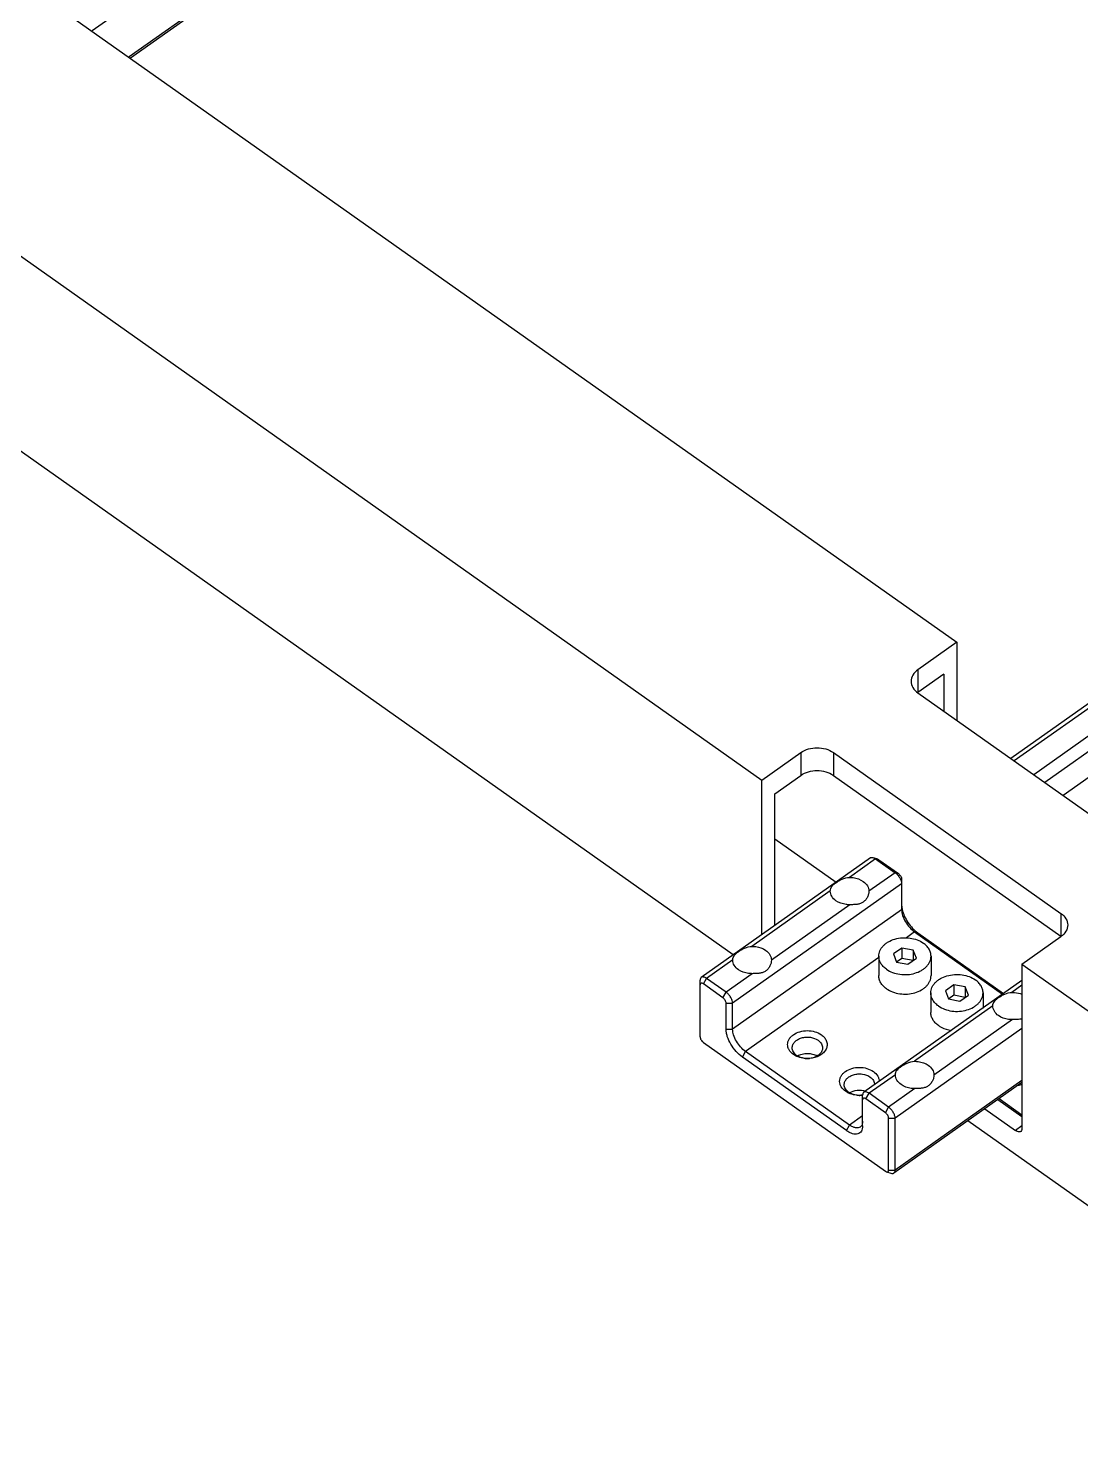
# Model space of a CAD drawing. Header units: millimetres. Extents: x 1409 to 26878, y 589 to 5187.
# Drawn here: x 8378.4 to 8492.9, y 971.7 to 1124.8 of the extents above; entities that cross this region are included whole.
import ezdxf

# ---------------------------------------------------------------- set-up
doc = ezdxf.new("R2010")
doc.units = ezdxf.units.MM
doc.layers.add('02___PRT_ALL_AXES', color=7, linetype='Continuous')

msp = doc.modelspace()

# ---------------------------------------------------------------- linework, layer by layer
at = {"color": 7, "linetype": 'Continuous'}
for p, q in [((8760.1051, 1389.4424), (8385.3532, 1124.4528)), ((8760.1051, 1383.7855), (8389.3532, 1121.6243)), ((8760.1051, 1383.5608), (8389.5121, 1121.512)), ((8870.897, 1318.0089), (8485.2499, 1045.3151)), ((8874.3028, 1315.1924), (8488.9443, 1042.7028)), ((8874.3028, 1312.3639), (8490.9443, 1041.2886)), ((8380.3887, 1127.9632), (8479.3837, 1057.9632)), ((8359.1755, 1112.9632), (8458.1705, 1042.9632)), ((8455.0471, 1023.9585), (8353.2989, 1095.9054)), ((8479.3837, 1057.9632), (8475.141, 1054.9632)), ((8479.3837, 1057.9632), (8479.3837, 1049.4632)), ((8475.141, 1054.9632), (8475.141, 1052.4883)), ((8477.9695, 1054.4883), (8475.141, 1052.4883)), ((8477.9695, 1054.4883), (8477.9695, 1050.4632)), ((8475.141, 1052.4632), (8499.8898, 1034.9632)), ((8458.1705, 1042.9632), (8462.4131, 1045.9632)), ((8462.4131, 1045.9632), (8462.4131, 1043.4883)), ((8465.9486, 1045.9632), (8490.6974, 1028.4632)), ((8465.9486, 1045.9632), (8465.9486, 1043.4883)), ((8458.1705, 1026.1671), (8458.1705, 1042.9632)), ((8459.5847, 1041.4883), (8462.4131, 1043.4883)), ((8465.9486, 1043.4883), (8490.6974, 1025.9883)), ((8459.5847, 1027.1671), (8459.5847, 1041.4883)), ((8459.5847, 1036.5784), (8466.2395, 1031.8727)), ((8469.9675, 1034.5089), (8451.5827, 1021.5089)), ((8470.5448, 1034.3995), (8467.695, 1032.3843)), ((8470.7805, 1034.359), (8470.3091, 1034.5257)), ((8470.8984, 1034.2959), (8470.5448, 1034.3995)), ((8470.5448, 1034.3995), (8472.6662, 1032.8995)), ((8472.6662, 1032.8995), (8469.8163, 1030.8843)), ((8470.7805, 1034.359), (8470.8984, 1034.2959)), ((8470.8984, 1034.2959), (8473.0197, 1032.7959)), ((8473.0197, 1032.7959), (8472.6662, 1032.8995)), ((8473.3733, 1031.6924), (8454.9885, 1018.6924)), ((8473.3733, 1032.1924), (8473.3733, 1028.8639)), ((8473.3733, 1028.8639), (8454.9885, 1015.8639)), ((8490.6974, 1028.4632), (8490.6974, 1025.9883)), ((8474.7875, 1026.4497), (8473.9004, 1025.8224)), ((8475.141, 1026.3462), (8474.7875, 1026.4497)), ((8474.7875, 1026.4497), (8484.3565, 1019.6834)), ((8475.141, 1026.3462), (8484.46, 1019.7566)), ((8486.4547, 1022.9632), (8490.6974, 1025.9632)), ((8470.8868, 1023.6915), (8456.4027, 1013.4497)), ((8473.3929, 1024.7021), (8472.4808, 1024.0571)), ((8472.4808, 1024.0571), (8472.8146, 1023.176)), ((8474.639, 1024.466), (8473.3929, 1024.7021)), ((8473.3929, 1024.7021), (8473.3929, 1023.5708)), ((8474.9729, 1023.5849), (8474.639, 1024.466)), ((8474.639, 1024.466), (8474.639, 1023.3489)), ((8455.0099, 1023.4146), (8452.1601, 1021.3995)), ((8472.8146, 1023.176), (8474.0607, 1022.9399)), ((8473.3929, 1023.5708), (8472.8305, 1023.173)), ((8474.6231, 1023.3377), (8473.3929, 1023.5708)), ((8474.0607, 1022.9399), (8474.9729, 1023.5849)), ((8486.4547, 1022.9632), (8528.8811, 992.9632)), ((8486.4547, 1022.9632), (8486.4547, 1005.0734)), ((8451.453, 1015.0355), (8451.453, 1021.1924)), ((8451.8065, 1020.7959), (8452.1601, 1021.3995)), ((8453.9278, 1019.2959), (8451.8065, 1020.7959)), ((8454.2814, 1019.8995), (8452.1601, 1021.3995)), ((8457.1312, 1021.9146), (8454.2814, 1019.8995)), ((8486.4547, 1021.1671), (8469.2604, 1009.0089)), ((8479.0498, 1020.7021), (8478.1376, 1020.0571)), ((8480.2958, 1020.466), (8479.0498, 1020.7021)), ((8479.0498, 1020.7021), (8479.0498, 1019.5708)), ((8486.4547, 1020.6495), (8485.3726, 1019.8843)), ((8453.9278, 1019.2959), (8454.2814, 1019.8995)), ((8478.1376, 1020.0571), (8478.4715, 1019.176)), ((8478.4715, 1019.176), (8479.7175, 1018.9399)), ((8479.0498, 1019.5708), (8478.4873, 1019.173)), ((8480.28, 1019.3377), (8479.0498, 1019.5708)), ((8479.7175, 1018.9399), (8480.6297, 1019.5849)), ((8480.6297, 1019.5849), (8480.2958, 1020.466)), ((8480.2958, 1020.466), (8480.2958, 1019.3489)), ((8454.2814, 1018.6924), (8454.9885, 1018.6924)), ((8454.2814, 1015.8639), (8454.2814, 1018.6924)), ((8454.9885, 1015.8639), (8454.9885, 1018.6924)), ((8454.2814, 1015.8639), (8454.9885, 1015.8639)), ((8486.4547, 1015.9424), (8472.6662, 1006.1924)), ((8451.8065, 1014.4319), (8471.6055, 1000.4319)), ((8456.0491, 1012.8462), (8456.4027, 1013.4497)), ((8467.7164, 1005.4497), (8456.4027, 1013.4497)), ((8467.3629, 1004.8462), (8456.0491, 1012.8462)), ((8472.6876, 1010.9146), (8469.8377, 1008.8995)), ((8486.4547, 1010.0608), (8472.5364, 1000.219)), ((8486.4547, 1010.2855), (8472.6662, 1000.5355)), ((8469.1306, 1005.3639), (8469.1306, 1008.6924)), ((8469.4842, 1008.2959), (8469.8377, 1008.8995)), ((8471.959, 1007.3995), (8469.8377, 1008.8995)), ((8474.8089, 1009.4146), (8471.959, 1007.3995)), ((8471.6055, 1006.7959), (8469.4842, 1008.2959)), ((8471.6055, 1006.7959), (8471.959, 1007.3995)), ((8482.4281, 1007.2135), (8485.7476, 1004.8663)), ((8483.8423, 1008.2135), (8486.4547, 1006.3663)), ((8483.9923, 1008.3196), (8486.4547, 1006.5784)), ((8467.3629, 1004.8462), (8467.7164, 1005.4497)), ((8469.1306, 1006.4497), (8467.7164, 1005.4497)), ((8471.959, 1006.1924), (8472.6662, 1006.1924)), ((8471.959, 1000.5355), (8471.959, 1006.1924)), ((8472.6662, 1000.5355), (8472.6662, 1006.1924)), ((8528.8811, 971.75), (8480.5781, 1005.9054)), ((8486.4547, 1005.3663), (8485.7476, 1004.8663)), ((8471.6055, 1000.4319), (8471.7233, 1000.3688)), ((8471.7233, 1000.3688), (8472.1948, 1000.2022)), ((8471.959, 1000.5355), (8472.6662, 1000.5355))]:
    msp.add_line(p, q, dxfattribs=at)
for centre, radius, start, end in [((8462.9347, 1015.0704), 2.3612, 244.232636, 245.330198), ((8463.1201, 1015.7146), 3.0351, 265.616154, 269.44631), ((8463.1204, 1015.7132), 3.0337, 269.441758, 273.014681), ((8463.121, 1015.6994), 3.0199, 273.017211, 274.604566), ((8485.4544, 1012.617), 2.909, 282.038763, 290.427387), ((8468.5916, 1011.0704), 2.3612, 244.232636, 245.330198), ((8468.777, 1011.7146), 3.0351, 265.616154, 269.44631), ((8468.7772, 1011.7132), 3.0337, 269.441758, 273.014681), ((8468.7778, 1011.6994), 3.0199, 273.017211, 274.604566), ((8468.7794, 1011.6808), 3.0013, 274.603346, 276.723383), ((8469.6004, 1009.8462), 0.8267, 359.09334, 359.999651)]:
    msp.add_arc(centre, radius, start, end, dxfattribs=at)
for points, knots in [([(8475.141, 1054.9632), (8474.9263, 1054.8113), (8474.5601, 1054.4502), (8474.4089, 1053.9474), (8474.4089, 1053.7132)], [0, 0, 0, 0, 0.52899274, 1, 1, 1, 1]), ([(8474.4089, 1053.7132), (8474.4089, 1053.479), (8474.5601, 1052.9762), (8474.9263, 1052.615), (8475.141, 1052.4632)], [0, 0, 0, 0, 0.47100726, 1, 1, 1, 1]), ([(8469.9675, 1034.5088), (8470.0107, 1034.5394), (8470.1307, 1034.5737), (8470.2483, 1034.5472), (8470.3091, 1034.5257)], [0, 0, 0, 0, 0.45036083, 1, 1, 1, 1]), ([(8470.3091, 1034.5257), (8470.3286, 1034.5188), (8470.4115, 1034.4854), (8470.4888, 1034.4391), (8470.5448, 1034.3995)], [0, 0, 0, 0, 0.23101587, 1, 1, 1, 1]), ([(8472.6662, 1032.8995), (8472.7655, 1032.8292), (8472.9517, 1032.656), (8473.1734, 1032.3504), (8473.3259, 1032.0243), (8473.3733, 1031.7968), (8473.3733, 1031.6924)], [0, 0, 0, 0, 0.25368394, 0.52465015, 0.78232244, 1, 1, 1, 1]), ([(8473.0197, 1032.7959), (8473.0694, 1032.7608), (8473.1625, 1032.6742), (8473.2733, 1032.5214), (8473.3496, 1032.3584), (8473.3733, 1032.2446), (8473.3733, 1032.1924)], [0, 0, 0, 0, 0.25369462, 0.5246461, 0.78231399, 1, 1, 1, 1]), ([(8473.3733, 1029.3639), (8473.3733, 1029.3259), (8473.3785, 1029.1643), (8473.4029, 1029.0035), (8473.4293, 1028.8826)], [0, 0, 0, 0, 0.23494983, 1, 1, 1, 1]), ([(8473.3733, 1028.8639), (8473.3733, 1028.655), (8473.468, 1028.2), (8473.7731, 1027.5478), (8474.2165, 1026.9367), (8474.5887, 1026.5903), (8474.7875, 1026.4497)], [0, 0, 0, 0, 0.2176657, 0.47535028, 0.74632902, 1, 1, 1, 1]), ([(8473.4293, 1028.8826), (8473.4816, 1028.6433), (8473.6539, 1028.1545), (8474.0421, 1027.4675), (8474.5396, 1026.8445), (8474.9343, 1026.4924), (8475.141, 1026.3462)], [0, 0, 0, 0, 0.23578207, 0.49464195, 0.75631193, 1, 1, 1, 1]), ([(8490.6974, 1028.4632), (8490.9122, 1028.3113), (8491.2783, 1027.9502), (8491.4295, 1027.4474), (8491.4295, 1027.2132)], [0, 0, 0, 0, 0.52899274, 1, 1, 1, 1]), ([(8491.4295, 1027.2132), (8491.4295, 1026.979), (8491.2783, 1026.4762), (8490.9122, 1026.115), (8490.6974, 1025.9632)], [0, 0, 0, 0, 0.47100726, 1, 1, 1, 1]), ([(8451.5827, 1021.5088), (8451.5396, 1021.4783), (8451.4672, 1021.3766), (8451.453, 1021.2569), (8451.453, 1021.1924)], [0, 0, 0, 0, 0.45025626, 1, 1, 1, 1]), ([(8451.8065, 1020.7959), (8451.7652, 1020.8251), (8451.6872, 1020.8695), (8451.5759, 1020.882), (8451.5102, 1020.8492), (8451.4761, 1020.8084), (8451.4566, 1020.7542), (8451.453, 1020.7138), (8451.453, 1020.6924)], [0, 0, 0, 0, 0.31203564, 0.54795505, 0.64947631, 0.75251646, 0.86747094, 1, 1, 1, 1]), ([(8452.1601, 1021.3995), (8452.1073, 1021.4368), (8452.0038, 1021.4992), (8451.8456, 1021.5555), (8451.7006, 1021.5643), (8451.6158, 1021.5322), (8451.5827, 1021.5088)], [0, 0, 0, 0, 0.31219388, 0.57988092, 0.8042021, 1, 1, 1, 1]), ([(8454.2814, 1018.6924), (8454.2814, 1018.7446), (8454.2577, 1018.8584), (8454.1814, 1019.0214), (8454.0706, 1019.1742), (8453.9775, 1019.2608), (8453.9278, 1019.2959)], [0, 0, 0, 0, 0.21768601, 0.4753539, 0.74630538, 1, 1, 1, 1]), ([(8454.9885, 1018.6924), (8454.9885, 1018.7968), (8454.9411, 1019.0243), (8454.7886, 1019.3504), (8454.5669, 1019.656), (8454.3808, 1019.8292), (8454.2814, 1019.8995)], [0, 0, 0, 0, 0.21767756, 0.47534985, 0.74631606, 1, 1, 1, 1]), ([(8451.453, 1015.0355), (8451.453, 1014.9833), (8451.4766, 1014.8695), (8451.5529, 1014.7065), (8451.6637, 1014.5537), (8451.7568, 1014.4671), (8451.8065, 1014.4319)], [0, 0, 0, 0, 0.21768601, 0.4753539, 0.74630538, 1, 1, 1, 1]), ([(8456.0491, 1012.8462), (8455.8007, 1013.0218), (8455.3353, 1013.455), (8454.7815, 1014.218), (8454.451, 1014.9241), (8454.3083, 1015.4784), (8454.2814, 1015.7404), (8454.2814, 1015.8639)], [0, 0, 0, 0, 0.25350289, 0.5243167, 0.78184326, 0.89712451, 1, 1, 1, 1]), ([(8456.4027, 1013.4497), (8456.2039, 1013.5903), (8455.8317, 1013.9367), (8455.3883, 1014.5478), (8455.0833, 1015.2), (8454.9885, 1015.655), (8454.9885, 1015.8639)], [0, 0, 0, 0, 0.25367098, 0.52464972, 0.7823343, 1, 1, 1, 1]), ([(8461.5999, 1013.1247), (8461.4152, 1013.2553), (8461.1726, 1013.4982), (8460.9993, 1013.8957), (8460.956, 1014.1997), (8460.9992, 1014.5037), (8461.1259, 1014.7938), (8461.3293, 1015.0585), (8461.7009, 1015.3741), (8462.3068, 1015.6479), (8463.1203, 1015.7573), (8463.9335, 1015.6481), (8464.4305, 1015.4232), (8464.6405, 1015.2747)], [0, 0, 0, 0, 0.11729768, 0.17093817, 0.22270098, 0.27446315, 0.32810513, 0.38505731, 0.44606444, 0.57941208, 0.72303135, 0.86665027, 1, 1, 1, 1]), ([(8461.4702, 1013.8462), (8461.4702, 1013.9615), (8461.5231, 1014.2033), (8461.7428, 1014.5188), (8462.0757, 1014.7708), (8462.4924, 1014.943), (8462.9601, 1015.0238), (8463.5827, 1015.0032), (8464.0411, 1014.845), (8464.2869, 1014.6712)], [0, 0, 0, 0, 0.10042101, 0.2084788, 0.32816276, 0.459062, 0.597485, 0.73791468, 1, 1, 1, 1]), ([(8464.6405, 1015.2747), (8464.7754, 1015.1793), (8465.0124, 1014.9633), (8465.2408, 1014.5558), (8465.2964, 1014.1105), (8465.1693, 1013.6752), (8464.8797, 1013.2918), (8464.301, 1012.8697), (8463.7439, 1012.7198), (8463.3634, 1012.6892)], [0, 0, 0, 0, 0.12602726, 0.24068374, 0.34906452, 0.45908625, 0.57788816, 0.70887759, 1, 1, 1, 1]), ([(8464.2869, 1014.6712), (8464.4287, 1014.5709), (8464.6149, 1014.3845), (8464.7479, 1014.0796), (8464.7702, 1013.9228), (8464.7702, 1013.8462)], [0, 0, 0, 0, 0.52671397, 0.76756527, 1, 1, 1, 1]), ([(8461.9535, 1013.0212), (8461.8117, 1013.1214), (8461.6256, 1013.3078), (8461.4925, 1013.6127), (8461.4702, 1013.7696), (8461.4702, 1013.8462)], [0, 0, 0, 0, 0.52671397, 0.76756527, 1, 1, 1, 1]), ([(8461.9083, 1012.944), (8461.8808, 1012.9572), (8461.7745, 1013.0112), (8461.6724, 1013.0735), (8461.5999, 1013.1247)], [0, 0, 0, 0, 0.25560317, 1, 1, 1, 1]), ([(8464.7702, 1013.8462), (8464.7702, 1013.7308), (8464.7174, 1013.489), (8464.4976, 1013.1735), (8464.1647, 1012.9216), (8463.7481, 1012.7493), (8463.2803, 1012.6685), (8462.6577, 1012.6891), (8462.1993, 1012.8474), (8461.9535, 1013.0212)], [0, 0, 0, 0, 0.10042101, 0.2084788, 0.32816276, 0.459062, 0.597485, 0.73791468, 1, 1, 1, 1]), ([(8462.8881, 1012.6883), (8462.8052, 1012.6947), (8462.4837, 1012.7328), (8462.1677, 1012.8244), (8461.9492, 1012.9247)], [0, 0, 0, 0, 0.25703922, 1, 1, 1, 1]), ([(8467.2568, 1009.1247), (8467.0721, 1009.2553), (8466.8295, 1009.4982), (8466.6561, 1009.8957), (8466.6128, 1010.1997), (8466.6561, 1010.5037), (8466.7828, 1010.7938), (8466.9861, 1011.0585), (8467.3578, 1011.3741), (8467.9636, 1011.6479), (8468.7771, 1011.7573), (8469.5903, 1011.6481), (8470.0874, 1011.4232), (8470.2973, 1011.2747)], [0, 0, 0, 0, 0.11729768, 0.17093817, 0.22270098, 0.27446315, 0.32810513, 0.38505731, 0.44606444, 0.57941208, 0.72303135, 0.86665027, 1, 1, 1, 1]), ([(8467.1271, 1009.8462), (8467.1271, 1009.9615), (8467.1799, 1010.2033), (8467.3997, 1010.5188), (8467.7326, 1010.7708), (8468.1492, 1010.943), (8468.617, 1011.0238), (8469.2396, 1011.0032), (8469.698, 1010.845), (8469.9438, 1010.6712)], [0, 0, 0, 0, 0.10042101, 0.2084788, 0.32816276, 0.459062, 0.597485, 0.73791468, 1, 1, 1, 1]), ([(8469.9438, 1010.6712), (8470.0855, 1010.5709), (8470.2717, 1010.3845), (8470.4048, 1010.0796), (8470.4271, 1009.9228), (8470.4271, 1009.8462)], [0, 0, 0, 0, 0.52671397, 0.76756527, 1, 1, 1, 1]), ([(8470.2973, 1011.2747), (8470.4845, 1011.1423), (8470.7302, 1010.8952), (8470.9021, 1010.4908), (8470.9286, 1010.2832), (8470.9269, 1010.182)], [0, 0, 0, 0, 0.52676011, 0.76748834, 1, 1, 1, 1]), ([(8467.6103, 1009.0212), (8467.4686, 1009.1214), (8467.2824, 1009.3078), (8467.1494, 1009.6127), (8467.1271, 1009.7696), (8467.1271, 1009.8462)], [0, 0, 0, 0, 0.52671397, 0.76756527, 1, 1, 1, 1]), ([(8467.5651, 1008.944), (8467.5377, 1008.9572), (8467.4313, 1009.0112), (8467.3292, 1009.0735), (8467.2568, 1009.1247)], [0, 0, 0, 0, 0.25560317, 1, 1, 1, 1]), ([(8468.545, 1008.6883), (8468.462, 1008.6947), (8468.1406, 1008.7328), (8467.8246, 1008.8244), (8467.606, 1008.9247)], [0, 0, 0, 0, 0.25703922, 1, 1, 1, 1]), ([(8469.1294, 1008.7064), (8468.9941, 1008.6854), (8468.472, 1008.6519), (8467.9261, 1008.7979), (8467.6103, 1009.0212)], [0, 0, 0, 0, 0.26148591, 1, 1, 1, 1]), ([(8469.2604, 1009.0088), (8469.2172, 1008.9783), (8469.1449, 1008.8766), (8469.1306, 1008.7569), (8469.1306, 1008.6924)], [0, 0, 0, 0, 0.45025626, 1, 1, 1, 1]), ([(8469.4842, 1008.2959), (8469.4429, 1008.3251), (8469.3648, 1008.3695), (8469.2536, 1008.382), (8469.1878, 1008.3492), (8469.1538, 1008.3084), (8469.1342, 1008.2542), (8469.1306, 1008.2138), (8469.1306, 1008.1924)], [0, 0, 0, 0, 0.31203564, 0.54795505, 0.64947631, 0.75251646, 0.86747094, 1, 1, 1, 1]), ([(8469.8377, 1008.8995), (8469.7849, 1008.9368), (8469.6815, 1008.9992), (8469.5232, 1009.0555), (8469.3783, 1009.0643), (8469.2935, 1009.0322), (8469.2604, 1009.0088)], [0, 0, 0, 0, 0.31219388, 0.57988092, 0.8042021, 1, 1, 1, 1]), ([(8472.6662, 1006.1924), (8472.6662, 1006.2968), (8472.6188, 1006.5243), (8472.4663, 1006.8504), (8472.2445, 1007.156), (8472.0584, 1007.3292), (8471.959, 1007.3995)], [0, 0, 0, 0, 0.21767756, 0.47534985, 0.74631606, 1, 1, 1, 1]), ([(8469.1306, 1005.3639), (8469.1306, 1005.2564), (8469.1127, 1005.0547), (8469.0147, 1004.7835), (8468.8445, 1004.5797), (8468.6097, 1004.4621), (8468.3303, 1004.4365), (8468.0206, 1004.4959), (8467.6893, 1004.6343), (8467.4727, 1004.7685), (8467.3629, 1004.8462)], [0, 0, 0, 0, 0.13220216, 0.24661727, 0.3493212, 0.45049606, 0.56096346, 0.68804129, 0.83457736, 1, 1, 1, 1]), ([(8468.8711, 1005.2309), (8468.8049, 1005.1841), (8468.6352, 1005.1201), (8468.3454, 1005.1377), (8468.0289, 1005.2502), (8467.822, 1005.3751), (8467.7164, 1005.4497)], [0, 0, 0, 0, 0.19578982, 0.42013644, 0.68776921, 1, 1, 1, 1]), ([(8469.0278, 1005.4073), (8469.0178, 1005.3895), (8468.9756, 1005.3226), (8468.9189, 1005.2648), (8468.8711, 1005.2309)], [0, 0, 0, 0, 0.25896368, 1, 1, 1, 1]), ([(8469.1306, 1005.8639), (8469.1306, 1005.8203), (8469.1235, 1005.6639), (8469.0835, 1005.506), (8469.0278, 1005.4073)], [0, 0, 0, 0, 0.2780154, 1, 1, 1, 1]), ([(8471.959, 1006.1924), (8471.959, 1006.2446), (8471.9354, 1006.3584), (8471.8591, 1006.5214), (8471.7483, 1006.6742), (8471.6552, 1006.7608), (8471.6055, 1006.7959)], [0, 0, 0, 0, 0.21768601, 0.4753539, 0.74630538, 1, 1, 1, 1]), ([(8486.325, 1004.7569), (8486.2919, 1004.7335), (8486.0926, 1004.6606), (8485.8808, 1004.7721), (8485.7476, 1004.8663)], [0, 0, 0, 0, 0.19895822, 1, 1, 1, 1]), ([(8486.4547, 1005.0734), (8486.4547, 1005.0392), (8486.4476, 1004.9243), (8486.392, 1004.8043), (8486.325, 1004.7569)], [0, 0, 0, 0, 0.29375938, 1, 1, 1, 1]), ([(8471.7233, 1000.3688), (8471.7538, 1000.3581), (8471.8126, 1000.3449), (8471.8995, 1000.3697), (8471.9519, 1000.4434), (8471.959, 1000.5032), (8471.959, 1000.5355)], [0, 0, 0, 0, 0.27482456, 0.49998761, 0.72515548, 1, 1, 1, 1]), ([(8472.1948, 1000.2022), (8472.2556, 1000.1807), (8472.3732, 1000.1542), (8472.4932, 1000.1885), (8472.5364, 1000.219)], [0, 0, 0, 0, 0.54963917, 1, 1, 1, 1]), ([(8472.5364, 1000.219), (8472.5795, 1000.2495), (8472.6519, 1000.3513), (8472.6662, 1000.471), (8472.6662, 1000.5355)], [0, 0, 0, 0, 0.45025626, 1, 1, 1, 1])]:
    msp.add_open_spline(points, degree=3, knots=knots, dxfattribs=at)
for points in [[(8462.4131, 1045.9632), (8462.9144, 1046.3177), (8464.1809, 1046.644), (8465.4473, 1046.3177), (8465.9486, 1045.9632)], [(8462.4131, 1043.4883), (8462.9144, 1043.8428), (8464.1809, 1044.1692), (8465.4473, 1043.8428), (8465.9486, 1043.4883)]]:
    msp.add_open_spline(points, degree=3, dxfattribs=at)
at = {"layer": '02___PRT_ALL_AXES', "color": 7, "linetype": 'Continuous'}
for p, q in [((8866.5461, 1314.4146), (8485.6159, 1045.0563)), ((8868.6674, 1312.9146), (8487.7372, 1043.5563)), ((8465.6165, 1030.9146), (8457.0884, 1024.8843)), ((8465.6164, 1030.8995), (8465.6165, 1030.9146)), ((8469.8164, 1030.8995), (8469.8163, 1030.8843)), ((8467.7378, 1029.4146), (8459.2097, 1023.3843)), ((8470.8868, 1023.821), (8470.8868, 1021.6997)), ((8476.5668, 1023.821), (8476.5668, 1021.6997)), ((8455.0098, 1023.3995), (8455.0099, 1023.4146)), ((8459.2098, 1023.3995), (8459.2097, 1023.3843)), ((8476.5437, 1019.821), (8476.5437, 1017.6997)), ((8482.2237, 1019.821), (8482.2237, 1018.1753)), ((8483.2942, 1018.4146), (8474.766, 1012.3843)), ((8483.2941, 1018.3995), (8483.2942, 1018.4146)), ((8485.4155, 1016.9146), (8476.8874, 1010.8843)), ((8472.6875, 1010.8995), (8472.6876, 1010.9146)), ((8476.8874, 1010.8995), (8476.8874, 1010.8843))]:
    msp.add_line(p, q, dxfattribs=at)
for points, knots in [([(8465.6165, 1030.9146), (8465.6178, 1031.0037), (8465.6438, 1031.179), (8465.7761, 1031.4158), (8465.98, 1031.6212), (8466.2413, 1031.8207), (8466.5518, 1032.0209), (8467.0202, 1032.2669), (8467.4237, 1032.3824), (8467.695, 1032.3843)], [0, 0, 0, 0, 0.09822189, 0.19119327, 0.29410756, 0.41535773, 0.55351625, 0.7007578, 1, 1, 1, 1]), ([(8467.695, 1032.3843), (8467.8337, 1032.3853), (8468.3593, 1032.3528), (8468.8843, 1032.1737), (8469.2013, 1031.9495)], [0, 0, 0, 0, 0.26320545, 1, 1, 1, 1]), ([(8469.2013, 1031.9495), (8469.3817, 1031.8219), (8469.6187, 1031.5846), (8469.788, 1031.1966), (8469.8164, 1030.997), (8469.8164, 1030.8995)], [0, 0, 0, 0, 0.52669137, 0.76755262, 1, 1, 1, 1]), ([(8466.2315, 1029.8495), (8466.0511, 1029.977), (8465.8141, 1030.2143), (8465.6448, 1030.6024), (8465.6164, 1030.802), (8465.6164, 1030.8995)], [0, 0, 0, 0, 0.52669137, 0.76755262, 1, 1, 1, 1]), ([(8467.7378, 1029.4146), (8467.5991, 1029.4136), (8467.0736, 1029.4462), (8466.5486, 1029.6253), (8466.2315, 1029.8495)], [0, 0, 0, 0, 0.26320545, 1, 1, 1, 1]), ([(8469.8163, 1030.8843), (8469.8148, 1030.7797), (8469.7807, 1030.5607), (8469.6618, 1030.2424), (8469.4725, 1029.9422), (8469.2114, 1029.694), (8468.8867, 1029.5291), (8468.5238, 1029.4465), (8468.1376, 1029.4172), (8467.8732, 1029.4156), (8467.7378, 1029.4146)], [0, 0, 0, 0, 0.10875432, 0.2280387, 0.35132008, 0.47465652, 0.59795366, 0.72505203, 0.85924076, 1, 1, 1, 1]), ([(8470.8868, 1023.821), (8470.8868, 1023.9198), (8470.9079, 1024.12), (8471.0015, 1024.4115), (8471.1545, 1024.6893), (8471.363, 1024.9472), (8471.6221, 1025.1801), (8472.0356, 1025.4565), (8472.6466, 1025.7091), (8473.4504, 1025.8482), (8474.2771, 1025.8201), (8475.0587, 1025.627), (8475.5293, 1025.3865), (8475.735, 1025.241)], [0, 0, 0, 0, 0.04979537, 0.10063459, 0.15341404, 0.20878011, 0.2670873, 0.32840498, 0.45890362, 0.59690306, 0.73690125, 0.87295099, 1, 1, 1, 1]), ([(8476.5668, 1023.821), (8476.5668, 1023.9529), (8476.5286, 1024.2227), (8476.3611, 1024.6057), (8476.0926, 1024.9553), (8475.8619, 1025.1513), (8475.735, 1025.241)], [0, 0, 0, 0, 0.23173968, 0.47189692, 0.72686199, 1, 1, 1, 1]), ([(8455.0099, 1023.4146), (8455.0112, 1023.5037), (8455.0372, 1023.679), (8455.1695, 1023.9158), (8455.3734, 1024.1212), (8455.6347, 1024.3207), (8455.9452, 1024.5209), (8456.4136, 1024.7669), (8456.8171, 1024.8824), (8457.0884, 1024.8843)], [0, 0, 0, 0, 0.09822189, 0.19119327, 0.29410756, 0.41535773, 0.55351625, 0.7007578, 1, 1, 1, 1]), ([(8457.0884, 1024.8843), (8457.2271, 1024.8853), (8457.7527, 1024.8528), (8458.2777, 1024.6737), (8458.5947, 1024.4495)], [0, 0, 0, 0, 0.26320545, 1, 1, 1, 1]), ([(8458.5947, 1024.4495), (8458.7751, 1024.3219), (8459.0121, 1024.0846), (8459.1814, 1023.6966), (8459.2098, 1023.497), (8459.2098, 1023.3995)], [0, 0, 0, 0, 0.52669137, 0.76755262, 1, 1, 1, 1]), ([(8471.7186, 1022.401), (8471.5917, 1022.4908), (8471.361, 1022.6868), (8471.0925, 1023.0364), (8470.9251, 1023.4193), (8470.8868, 1023.6892), (8470.8868, 1023.821)], [0, 0, 0, 0, 0.27313801, 0.52810308, 0.76826032, 1, 1, 1, 1]), ([(8471.7186, 1022.401), (8471.9244, 1022.2556), (8472.3949, 1022.015), (8473.1766, 1021.822), (8474.0032, 1021.7938), (8474.8071, 1021.933), (8475.418, 1022.1856), (8475.8316, 1022.462), (8476.0907, 1022.6949), (8476.2991, 1022.9528), (8476.4521, 1023.2306), (8476.5457, 1023.5221), (8476.5668, 1023.7223), (8476.5668, 1023.821)], [0, 0, 0, 0, 0.12704901, 0.26309875, 0.40309694, 0.54109638, 0.67159502, 0.7329127, 0.79121989, 0.84658596, 0.89936541, 0.95020463, 1, 1, 1, 1]), ([(8455.6249, 1022.3495), (8455.4445, 1022.477), (8455.2075, 1022.7143), (8455.0382, 1023.1024), (8455.0098, 1023.302), (8455.0098, 1023.3995)], [0, 0, 0, 0, 0.52669137, 0.76755262, 1, 1, 1, 1]), ([(8457.1312, 1021.9146), (8456.9925, 1021.9136), (8456.467, 1021.9462), (8455.942, 1022.1253), (8455.6249, 1022.3495)], [0, 0, 0, 0, 0.26320545, 1, 1, 1, 1]), ([(8459.2097, 1023.3843), (8459.2082, 1023.2797), (8459.1741, 1023.0607), (8459.0552, 1022.7424), (8458.8659, 1022.4422), (8458.6048, 1022.194), (8458.2801, 1022.0291), (8457.9172, 1021.9465), (8457.531, 1021.9172), (8457.2666, 1021.9156), (8457.1312, 1021.9146)], [0, 0, 0, 0, 0.10875432, 0.2280387, 0.35132008, 0.47465652, 0.59795366, 0.72505203, 0.85924076, 1, 1, 1, 1]), ([(8471.7186, 1020.2797), (8471.5917, 1020.3694), (8471.361, 1020.5654), (8471.0925, 1020.9151), (8470.9251, 1021.298), (8470.8868, 1021.5679), (8470.8868, 1021.6997)], [0, 0, 0, 0, 0.27313801, 0.52810308, 0.76826032, 1, 1, 1, 1]), ([(8471.7186, 1020.2797), (8471.9244, 1020.1342), (8472.3949, 1019.8937), (8473.1766, 1019.7007), (8474.0032, 1019.6725), (8474.8071, 1019.8117), (8475.418, 1020.0643), (8475.8316, 1020.3407), (8476.0907, 1020.5736), (8476.2991, 1020.8315), (8476.4521, 1021.1093), (8476.5457, 1021.4008), (8476.5668, 1021.601), (8476.5668, 1021.6997)], [0, 0, 0, 0, 0.12704901, 0.26309875, 0.40309694, 0.54109638, 0.67159502, 0.7329127, 0.79121989, 0.84658596, 0.89936541, 0.95020463, 1, 1, 1, 1]), ([(8476.5437, 1019.821), (8476.5437, 1019.9198), (8476.5648, 1020.12), (8476.6584, 1020.4115), (8476.8114, 1020.6893), (8477.0198, 1020.9472), (8477.2789, 1021.1801), (8477.6925, 1021.4565), (8478.3034, 1021.7091), (8479.1073, 1021.8482), (8479.9339, 1021.8201), (8480.7156, 1021.627), (8481.1861, 1021.3865), (8481.3919, 1021.241)], [0, 0, 0, 0, 0.04979537, 0.10063459, 0.15341404, 0.20878011, 0.2670873, 0.32840498, 0.45890362, 0.59690306, 0.73690125, 0.87295099, 1, 1, 1, 1]), ([(8482.2237, 1019.821), (8482.2237, 1019.9529), (8482.1854, 1020.2227), (8482.0179, 1020.6057), (8481.7495, 1020.9553), (8481.5187, 1021.1513), (8481.3919, 1021.241)], [0, 0, 0, 0, 0.23173968, 0.47189692, 0.72686199, 1, 1, 1, 1]), ([(8477.3755, 1018.401), (8477.2486, 1018.4908), (8477.0179, 1018.6868), (8476.7494, 1019.0364), (8476.5819, 1019.4193), (8476.5437, 1019.6892), (8476.5437, 1019.821)], [0, 0, 0, 0, 0.27313801, 0.52810308, 0.76826032, 1, 1, 1, 1]), ([(8477.3755, 1018.401), (8477.5812, 1018.2556), (8478.0518, 1018.015), (8478.8334, 1017.822), (8479.6601, 1017.7938), (8480.4639, 1017.933), (8481.0749, 1018.1856), (8481.4884, 1018.462), (8481.7475, 1018.6949), (8481.956, 1018.9528), (8482.109, 1019.2306), (8482.2026, 1019.5221), (8482.2237, 1019.7223), (8482.2237, 1019.821)], [0, 0, 0, 0, 0.12704901, 0.26309875, 0.40309694, 0.54109638, 0.67159502, 0.7329127, 0.79121989, 0.84658596, 0.89936541, 0.95020463, 1, 1, 1, 1]), ([(8483.2942, 1018.4146), (8483.2955, 1018.5037), (8483.3215, 1018.679), (8483.4538, 1018.9158), (8483.6576, 1019.1212), (8483.919, 1019.3207), (8484.2295, 1019.5209), (8484.6979, 1019.7669), (8485.1014, 1019.8824), (8485.3726, 1019.8843)], [0, 0, 0, 0, 0.09822189, 0.19119327, 0.29410756, 0.41535773, 0.55351625, 0.7007578, 1, 1, 1, 1]), ([(8485.3726, 1019.8843), (8485.4673, 1019.885), (8485.8369, 1019.87), (8486.2049, 1019.785), (8486.4589, 1019.6793)], [0, 0, 0, 0, 0.25599318, 1, 1, 1, 1]), ([(8477.3755, 1016.2797), (8477.2486, 1016.3694), (8477.0179, 1016.5654), (8476.7494, 1016.9151), (8476.5819, 1017.298), (8476.5437, 1017.5679), (8476.5437, 1017.6997)], [0, 0, 0, 0, 0.27313801, 0.52810308, 0.76826032, 1, 1, 1, 1]), ([(8483.9092, 1017.3495), (8483.7288, 1017.477), (8483.4918, 1017.7143), (8483.3224, 1018.1024), (8483.2941, 1018.302), (8483.2941, 1018.3995)], [0, 0, 0, 0, 0.52669137, 0.76755262, 1, 1, 1, 1]), ([(8477.3755, 1016.2797), (8477.4732, 1016.2106), (8477.9049, 1015.9478), (8478.3995, 1015.796), (8478.7797, 1015.7375)], [0, 0, 0, 0, 0.2373321, 1, 1, 1, 1]), ([(8485.4155, 1016.9146), (8485.2768, 1016.9136), (8484.7512, 1016.9462), (8484.2262, 1017.1253), (8483.9092, 1017.3495)], [0, 0, 0, 0, 0.26320545, 1, 1, 1, 1]), ([(8486.4559, 1017.01), (8486.294, 1016.9639), (8485.9449, 1016.9176), (8485.5961, 1016.9159), (8485.4155, 1016.9146)], [0, 0, 0, 0, 0.48248706, 1, 1, 1, 1]), ([(8462.0517, 1012.9674), (8462.206, 1013.0602), (8462.5564, 1013.2), (8463.1201, 1013.2684), (8463.6839, 1013.2), (8464.0343, 1013.0602), (8464.1887, 1012.9674)], [0, 0, 0, 0, 0.24246297, 0.49997096, 0.75748081, 1, 1, 1, 1]), ([(8472.6876, 1010.9146), (8472.6889, 1011.0037), (8472.7149, 1011.179), (8472.8472, 1011.4158), (8473.051, 1011.6212), (8473.3124, 1011.8207), (8473.6229, 1012.0209), (8474.0913, 1012.2669), (8474.4948, 1012.3824), (8474.766, 1012.3843)], [0, 0, 0, 0, 0.09822189, 0.19119327, 0.29410756, 0.41535773, 0.55351625, 0.7007578, 1, 1, 1, 1]), ([(8474.766, 1012.3843), (8474.9048, 1012.3853), (8475.4303, 1012.3528), (8475.9553, 1012.1737), (8476.2724, 1011.9495)], [0, 0, 0, 0, 0.26320545, 1, 1, 1, 1]), ([(8476.2724, 1011.9495), (8476.4528, 1011.8219), (8476.6897, 1011.5846), (8476.8591, 1011.1966), (8476.8875, 1010.997), (8476.8875, 1010.8995)], [0, 0, 0, 0, 0.52669137, 0.76755262, 1, 1, 1, 1]), ([(8473.3026, 1009.8495), (8473.1222, 1009.977), (8472.8852, 1010.2143), (8472.7158, 1010.6024), (8472.6875, 1010.802), (8472.6875, 1010.8995)], [0, 0, 0, 0, 0.52669137, 0.76755262, 1, 1, 1, 1]), ([(8476.8874, 1010.8843), (8476.8859, 1010.7797), (8476.8517, 1010.5607), (8476.7329, 1010.2424), (8476.5436, 1009.9422), (8476.2824, 1009.694), (8475.9578, 1009.5291), (8475.5948, 1009.4465), (8475.2087, 1009.4172), (8474.9443, 1009.4156), (8474.8089, 1009.4146)], [0, 0, 0, 0, 0.10875432, 0.2280387, 0.35132008, 0.47465652, 0.59795366, 0.72505203, 0.85924076, 1, 1, 1, 1]), ([(8467.7086, 1008.9674), (8467.9585, 1009.1176), (8468.5491, 1009.2922), (8469.158, 1009.2355), (8469.4474, 1009.1445)], [0, 0, 0, 0, 0.49015076, 1, 1, 1, 1]), ([(8474.8089, 1009.4146), (8474.6702, 1009.4136), (8474.1446, 1009.4462), (8473.6196, 1009.6253), (8473.3026, 1009.8495)], [0, 0, 0, 0, 0.26320545, 1, 1, 1, 1])]:
    msp.add_open_spline(points, degree=3, knots=knots, dxfattribs=at)

doc.saveas('drawing.dxf')
